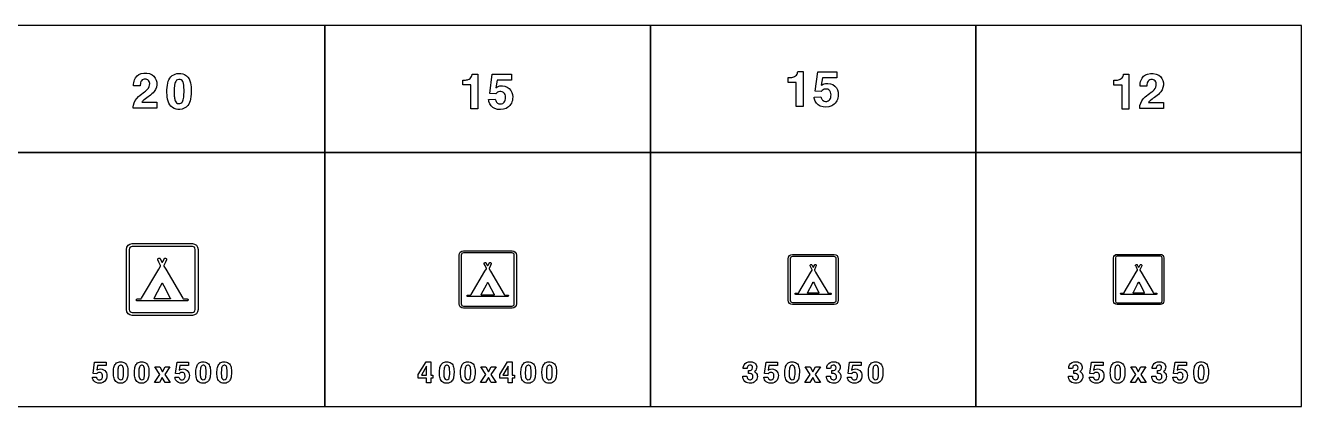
# Model space of a CAD drawing. Extents: x 0 to 18160, y 0 to 2655.
# Drawn here: x 9262 to 18160, y 0 to 2655 of the extents above; entities that cross this region are included whole.
import ezdxf

# ---------------------------------------------------------------- set-up
doc = ezdxf.new("R2010")
doc.units = 0
doc.header["$MEASUREMENT"] = 0

msp = doc.modelspace()

# ---------------------------------------------------------------- linework, layer by layer
for points in [[(9080, 1770), (11350, 1770), (11350, 2655), (9080, 2655)], [(11350, 1770), (13620, 1770), (13620, 2655), (11350, 2655)], [(13620, 1770), (15890, 1770), (15890, 2655), (13620, 2655)], [(15890, 1770), (18160, 1770), (18160, 2655), (15890, 2655)], [(9080, 0), (11350, 0), (11350, 1770), (9080, 1770)], [(11350, 0), (13620, 0), (13620, 1770), (11350, 1770)], [(13620, 0), (15890, 0), (15890, 1770), (13620, 1770)], [(15890, 0), (18160, 0), (18160, 1770), (15890, 1770)], [(10198.2, 221.797), (10163.1, 276.346), (10197.9, 276.346), (10216.2, 242.294), (10234.9, 276.346), (10269, 276.346), (10233.5, 222.318), (10270, 166.299), (10235.4, 166.299), (10215.6, 202.389), (10195.2, 166.299), (10161, 166.299)], [(12001, 222.096), (12055.2, 309.963), (12087.1, 309.963), (12087.1, 219.228), (12103.3, 219.228), (12103.3, 196.409), (12087.1, 196.409), (12087.1, 165.058), (12058.6, 165.058), (12058.6, 196.409), (12001, 196.409)], [(12058.6, 280.769), (12022.6, 219.228), (12058.6, 219.228)], [(12472.5, 221.797), (12437.4, 276.346), (12472.2, 276.346), (12490.5, 242.294), (12509.2, 276.346), (12543.3, 276.346), (12507.8, 222.318), (12544.3, 166.299), (12509.7, 166.299), (12489.9, 202.389), (12469.5, 166.299), (12435.3, 166.299)], [(12569, 222.114), (12623.3, 309.981), (12655.1, 309.981), (12655.1, 219.246), (12671.3, 219.246), (12671.3, 196.427), (12655.1, 196.427), (12655.1, 165.076), (12626.6, 165.076), (12626.6, 196.427), (12569, 196.427)], [(12626.6, 280.787), (12590.6, 219.246), (12626.6, 219.246)], [(14734.2, 221.783), (14699.1, 276.332), (14733.9, 276.332), (14752.1, 242.28), (14770.8, 276.333), (14805, 276.333), (14769.4, 222.304), (14806, 166.285), (14771.4, 166.285), (14751.6, 202.375), (14731.2, 166.285), (14697, 166.285)], [(17004.2, 221.783), (16969.1, 276.332), (17003.9, 276.332), (17022.1, 242.28), (17040.8, 276.333), (17075, 276.333), (17039.4, 222.304), (17076, 166.285), (17041.4, 166.285), (17021.6, 202.375), (17001.2, 166.285), (16967, 166.285)]]:
    msp.add_lwpolyline(points, close=True)
for points in [[(10012.9, 2078.85, -0.0640343), (10014.2, 2099.78, -0.161687), (10050, 2160.33, -0.0283718), (10091.8, 2192.71, 0.0545111), (10112.7, 2210.64, 0.192461), (10127.7, 2250.18, 0.234238), (10114.1, 2276.56, 0.196223), (10088.8, 2281.34, 0.252425), (10066.8, 2264.16, 0.0856617), (10062.7, 2247.14, 0.0202329), (10062, 2235.45), (10015.3, 2235.45, -0.0983795), (10021.4, 2276.76, -0.245047), (10067.6, 2319.89, -0.207102), (10144.5, 2311.55, -0.233443), (10177, 2259.22, -0.20961), (10158.8, 2195.04, -0.0785124), (10124.9, 2163.57, 0.0107372), (10089.1, 2137.78, 0.0665092), (10073.2, 2121.74), (10177.7, 2121.74), (10177.7, 2078.85)], [(10247.9, 2191.49, -0.0563084), (10253.9, 2254.33, -0.130301), (10276.1, 2298.12, -0.174843), (10317.9, 2319.53, -0.147552), (10371, 2312.9, -0.192146), (10407.8, 2269.73, -0.0833996), (10417.1, 2212.7, -0.0545507), (10412.1, 2141.92, -0.116773), (10393, 2097.85, -0.221099), (10338.1, 2070.16, -0.162564), (10286.7, 2082.68, -0.174743), (10255.4, 2128.1, -0.0640867), (10247.9, 2186.79)], [(12310.9, 2274.45), (12324.1, 2274.45, 0.0261527), (12330.1, 2275.12, 0.0824327), (12354.9, 2282.34, 0.211118), (12374.9, 2306.08, 0.0230957), (12377.6, 2315.99), (12415.7, 2315.99), (12415.7, 2074.01), (12367.1, 2074.01), (12367.1, 2241.03), (12310.9, 2241.03)], [(12491, 2139), (12538, 2140.78, 0.0452719), (12544.4, 2124.55, 0.0567733), (12549.1, 2117.67, 0.070207), (12553.5, 2114.2, 0.264984), (12589.6, 2112.3, 0.20748), (12607, 2135.41, 0.147389), (12605.8, 2173.44, 0.308532), (12576.4, 2194.85, 0.215743), (12546.7, 2184.62, 0.028781), (12541.3, 2178.38), (12498.7, 2180.39), (12516.5, 2315.07), (12650.5, 2315.07), (12650.5, 2273.2), (12550.1, 2273.2), (12541.1, 2221.19, -0.0211252), (12554.1, 2228.73, -0.121371), (12587.4, 2234.58, -0.244671), (12647.2, 2202.63, -0.173069), (12658.8, 2143.5, -0.256779), (12613.6, 2077.51, -0.199585), (12534, 2076.44, -0.245625), (12493.7, 2125.34, -0.0170062)], [(14580.9, 2291.94), (14594, 2291.94, 0.0261527), (14600.1, 2292.61, 0.0824327), (14624.9, 2299.84, 0.211118), (14644.9, 2323.58, 0.0230957), (14647.6, 2333.49), (14685.7, 2333.49), (14685.7, 2091.51), (14637.1, 2091.51), (14637.1, 2258.53), (14580.9, 2258.53)], [(14761, 2156.5), (14808, 2158.28, 0.0452719), (14814.4, 2142.04, 0.0567733), (14819.1, 2135.17, 0.070207), (14823.5, 2131.7, 0.264984), (14859.6, 2129.8, 0.20748), (14877, 2152.9, 0.147389), (14875.8, 2190.94, 0.308532), (14846.4, 2212.34, 0.215743), (14816.7, 2202.11, 0.028781), (14811.3, 2195.87), (14768.7, 2197.89), (14786.5, 2332.56), (14920.5, 2332.56), (14920.5, 2290.7), (14820.1, 2290.7), (14811.1, 2238.69, -0.0211252), (14824, 2246.23, -0.121371), (14857.4, 2252.08, -0.244671), (14917.2, 2220.12, -0.173069), (14928.7, 2161, -0.256779), (14883.6, 2095.01, -0.199585), (14804, 2093.94, -0.245625), (14763.7, 2142.83, -0.0170062)], [(16852.4, 2273.43), (16865.5, 2273.43, 0.0261527), (16871.5, 2274.1, 0.0824327), (16896.4, 2281.32, 0.211118), (16916.4, 2305.06, 0.0230957), (16919, 2314.97), (16957.1, 2314.97), (16957.1, 2072.99), (16908.5, 2072.99), (16908.5, 2240.01), (16852.4, 2240.01)], [(17032.5, 2075.98, -0.0640343), (17033.8, 2096.92, -0.161687), (17069.6, 2157.46, -0.0283718), (17111.4, 2189.85, 0.0545111), (17132.3, 2207.78, 0.192461), (17147.3, 2247.31, 0.234238), (17133.7, 2273.69, 0.196223), (17108.4, 2278.47, 0.252425), (17086.4, 2261.29, 0.0856617), (17082.3, 2244.27, 0.0202329), (17081.6, 2232.58), (17034.9, 2232.58, -0.0983795), (17041, 2273.89, -0.245047), (17087.1, 2317.02, -0.207102), (17164.1, 2308.69, -0.233443), (17196.6, 2256.36, -0.20961), (17178.4, 2192.18, -0.0785124), (17144.5, 2160.7, 0.0107372), (17108.7, 2134.91, 0.0665092), (17092.8, 2118.88), (17197.3, 2118.88), (17197.3, 2075.98)], [(10299.2, 2160.96, 0.0124589), (10299.8, 2154.64, 0.0668192), (10305.4, 2129.25, 0.615362), (10356.3, 2123.64, 0.0726881), (10361.7, 2136.67, 0.0588562), (10366.4, 2173.95, 0.0389037), (10364.8, 2240.94, 0.084671), (10358.2, 2264.28, 0.156013), (10346.8, 2276.44, 0.143208), (10331, 2279.4, 0.172584), (10315.3, 2273.2, 0.132565), (10305.3, 2257.64, 0.0498315), (10300.8, 2235.92, 0.0368731)], [(10005, 635, -0.414213), (9965, 675), (9965, 1095, -0.414213), (10005, 1135), (10425, 1135, -0.414213), (10465, 1095), (10465, 675, -0.414213), (10425, 635)], [(10005, 655), (10425, 655, 0.414213), (10445, 675), (10445, 1095, 0.414213), (10425, 1115), (10005, 1115, 0.414213), (9985, 1095), (9985, 675, 0.414213)], [(12315, 685, -0.414213), (12285, 715), (12285, 1055, -0.414213), (12315, 1085), (12655, 1085, -0.414213), (12685, 1055), (12685, 715, -0.414213), (12655, 685)], [(12315, 700), (12655, 700, 0.414213), (12670, 715), (12670, 1055, 0.414213), (12655, 1070), (12315, 1070, 0.414213), (12300, 1055), (12300, 715, 0.414213)], [(10214.7, 735.53), (10040.3, 735.53, -0.414153), (10034.6, 741.244), (10034.6, 742.345), (10034.6, 743.33, -0.414252), (10040.3, 749.045), (10068.3, 749.045), (10069, 750.429), (10071.1, 753.957), (10191, 957.386), (10202.9, 977.529), (10202.9, 982.13), (10192.1, 1006.09), (10184.7, 1021.67, -0.013386), (10184.1, 1022.85, -0.640153), (10196.7, 1033.64, -0.184054), (10199.6, 1031.33), (10210.8, 1010.97), (10213.4, 1006.58, 0.413809), (10216.4, 1006.39), (10219.3, 1011.02), (10230.6, 1031.33, -0.184054), (10233.3, 1033.64, -0.640153), (10245.9, 1022.85, -0.013386), (10245.3, 1021.67), (10238, 1006.09), (10227.1, 982.13), (10227.3, 977.529), (10239.1, 957.386), (10358.9, 753.957), (10361, 750.429), (10361.7, 749.045), (10389.7, 749.045, -0.414252), (10395.4, 743.33), (10395.4, 742.345), (10395.4, 741.244, -0.414153), (10389.7, 735.53)], [(12484.8, 765.424), (12345.2, 765.424, -0.414153), (12340.7, 769.996), (12340.7, 770.876), (12340.7, 771.664, -0.414252), (12345.2, 776.236), (12367.6, 776.236), (12368.2, 777.343), (12369.9, 780.166), (12465.8, 942.909), (12475.3, 959.023), (12475.3, 962.704), (12466.7, 981.869), (12460.8, 994.337, -0.013386), (12460.3, 995.279, -0.640153), (12470.4, 1003.91, -0.184054), (12472.7, 1002.06), (12481.6, 985.776), (12483.7, 982.266, 0.413809), (12486.1, 982.109), (12488.4, 985.819), (12497.5, 1002.06, -0.184054), (12499.6, 1003.91, -0.640153), (12509.7, 995.279, -0.013386), (12509.2, 994.337), (12503.4, 981.869), (12494.7, 962.704), (12494.8, 959.023), (12504.3, 942.909), (12600.1, 780.166), (12601.8, 777.343), (12602.4, 776.236), (12624.8, 776.236, -0.414252), (12629.3, 771.664), (12629.3, 770.876), (12629.3, 769.996, -0.414153), (12624.8, 765.424)], [(14610, 710, -0.414213), (14580, 740), (14580, 1030, -0.414213), (14610, 1060), (14900, 1060, -0.414213), (14930, 1030), (14930, 740, -0.414213), (14900, 710)], [(14610, 725), (14900, 725, 0.414213), (14915, 740), (14915, 1030, 0.414213), (14900, 1045), (14610, 1045, 0.414213), (14595, 1030), (14595, 740, 0.414213)], [(14754.8, 780.371), (14632.7, 780.371, -0.414153), (14628.7, 784.371), (14628.7, 785.141), (14628.7, 785.831, -0.414252), (14632.7, 789.831), (14652.3, 789.831), (14652.8, 790.8), (14654.3, 793.27), (14738.2, 935.67), (14746.5, 949.77), (14746.5, 952.991), (14739, 969.76), (14733.8, 980.67, -0.013386), (14733.4, 981.494, -0.640153), (14742.2, 989.049, -0.184054), (14744.2, 987.43), (14752, 973.179), (14753.9, 970.108, 0.413809), (14756, 969.971), (14758, 973.216), (14765.9, 987.43, -0.184054), (14767.8, 989.049, -0.640153), (14776.6, 981.494, -0.013386), (14776.2, 980.67), (14771.1, 969.76), (14763.5, 952.991), (14763.6, 949.77), (14771.9, 935.67), (14855.7, 793.27), (14857.2, 790.8), (14857.7, 789.831), (14877.3, 789.831, -0.414252), (14881.3, 785.831), (14881.3, 785.141), (14881.3, 784.371, -0.414153), (14877.3, 780.371)], [(16874, 710, -0.414213), (16850, 734), (16850, 1036, -0.414213), (16874, 1060), (17176, 1060, -0.414213), (17200, 1036), (17200, 734, -0.414213), (17176, 710)], [(16874, 722), (17176, 722, 0.414213), (17188, 734), (17188, 1036, 0.414213), (17176, 1048), (16874, 1048, 0.414213), (16862, 1036), (16862, 734, 0.414213)], [(17024.8, 780.371), (16902.7, 780.371, -0.414153), (16898.7, 784.371), (16898.7, 785.141), (16898.7, 785.831, -0.414252), (16902.7, 789.831), (16922.3, 789.831), (16922.8, 790.8), (16924.3, 793.27), (17008.2, 935.67), (17016.5, 949.77), (17016.5, 952.991), (17009, 969.76), (17003.8, 980.67, -0.013386), (17003.4, 981.494, -0.640153), (17012.2, 989.049, -0.184054), (17014.2, 987.43), (17022, 973.179), (17023.9, 970.108, 0.413809), (17026, 969.971), (17028, 973.216), (17035.9, 987.43, -0.184054), (17037.8, 989.049, -0.640153), (17046.6, 981.494, -0.013386), (17046.2, 980.67), (17041.1, 969.76), (17033.5, 952.991), (17033.6, 949.77), (17041.9, 935.67), (17125.7, 793.27), (17127.2, 790.8), (17127.7, 789.831), (17147.3, 789.831, -0.414252), (17151.3, 785.831), (17151.3, 785.141), (17151.3, 784.371, -0.414153), (17147.3, 780.371)], [(10214.7, 749.267), (10160.7, 749.267, -0.563177), (10158.4, 753.11), (10160, 756.336), (10161.4, 759.006), (10203.1, 839.153), (10211.8, 855.79), (10212.4, 856.976, -0.678097), (10217.6, 856.96), (10226, 840.779), (10268.6, 759.006), (10270, 756.336), (10271.7, 753.11, -0.563177), (10269.3, 749.267)], [(12484.8, 776.414), (12441.6, 776.414, -0.563177), (12439.7, 779.488), (12441, 782.069), (12442.1, 784.205), (12475.5, 848.323), (12482.4, 861.632), (12482.9, 862.58, -0.678097), (12487.1, 862.568), (12493.8, 849.623), (12527.9, 784.205), (12529, 782.069), (12530.4, 779.488, -0.563177), (12528.4, 776.414)], [(14754.8, 789.987), (14717, 789.987, -0.563177), (14715.4, 792.677), (14716.5, 794.935), (14717.5, 796.804), (14746.7, 852.907), (14752.8, 864.553), (14753.2, 865.383, -0.678097), (14756.8, 865.372), (14762.7, 854.046), (14792.5, 796.804), (14793.5, 794.935), (14794.7, 792.677, -0.563177), (14793, 789.987)], [(17024.8, 789.987), (16987, 789.987, -0.563177), (16985.4, 792.677), (16986.5, 794.935), (16987.5, 796.804), (17016.7, 852.907), (17022.8, 864.553), (17023.2, 865.383, -0.678097), (17026.8, 865.372), (17032.7, 854.046), (17062.5, 796.804), (17063.5, 794.935), (17064.7, 792.677, -0.563177), (17063, 789.987)], [(9727.75, 203.882), (9755.92, 204.948, 0.0452719), (9759.76, 195.209, 0.0567733), (9762.6, 191.086, 0.070207), (9765.26, 189, 0.264984), (9786.87, 187.863, 0.20748), (9797.32, 201.726, 0.147389), (9796.63, 224.545, 0.308532), (9779, 237.389, 0.215743), (9761.13, 231.252, 0.028781), (9757.91, 227.507), (9732.34, 228.716), (9743.03, 309.522), (9823.46, 309.522), (9823.46, 284.403), (9763.2, 284.403), (9757.82, 253.195, -0.0211252), (9765.57, 257.721, -0.121371), (9785.57, 261.228, -0.244671), (9821.44, 242.057, -0.173069), (9828.39, 206.583, -0.256779), (9801.28, 166.986, -0.199585), (9753.55, 166.346, -0.245625), (9729.38, 195.683, -0.0170062)], [(9874.18, 234.284, -0.0563084), (9877.8, 271.986, -0.130301), (9891.12, 298.265, -0.174843), (9916.22, 311.109, -0.147552), (9948.09, 307.128, -0.192146), (9970.17, 281.228, -0.0833996), (9975.72, 247.01, -0.0545507), (9972.71, 204.545, -0.116773), (9961.26, 178.1, -0.221099), (9928.35, 161.488, -0.162564), (9897.47, 169, -0.174743), (9878.71, 196.251, -0.0640867), (9874.23, 231.464)], [(9905.01, 215.967, 0.0124589), (9905.32, 212.175, 0.0668192), (9908.68, 196.938, 0.615362), (9939.23, 193.574, 0.0726881), (9942.5, 201.393, 0.0588562), (9945.32, 223.763, 0.0389037), (9944.34, 263.953, 0.084671), (9940.39, 277.957, 0.156013), (9933.52, 285.256, 0.143208), (9924.08, 287.033, 0.172584), (9914.63, 283.313, 0.132565), (9908.66, 273.976, 0.0498315), (9905.93, 260.943, 0.0368731)], [(10020.9, 234.284, -0.0563084), (10024.6, 271.986, -0.130301), (10037.9, 298.265, -0.174843), (10063, 311.109, -0.147552), (10094.8, 307.128, -0.192146), (10116.9, 281.227, -0.0833996), (10122.5, 247.009, -0.0545507), (10119.5, 204.545, -0.116773), (10108, 178.1, -0.221099), (10075.1, 161.488, -0.162564), (10044.2, 169, -0.174743), (10025.5, 196.251, -0.0640867), (10021, 231.465)], [(10051.8, 215.967, 0.0124589), (10052.1, 212.175, 0.0668192), (10055.4, 196.938, 0.615362), (10086, 193.574, 0.0726881), (10089.2, 201.393, 0.0588562), (10092.1, 223.763, 0.0389037), (10091.1, 263.953, 0.084671), (10087.1, 277.957, 0.156013), (10080.3, 285.256, 0.143208), (10070.8, 287.033, 0.172584), (10061.4, 283.313, 0.132565), (10055.4, 273.976, 0.0498315), (10052.7, 260.943, 0.0368731)], [(10303.3, 203.891), (10331.5, 204.957, 0.0452719), (10335.3, 195.218, 0.0567733), (10338.2, 191.095, 0.070207), (10340.8, 189.009, 0.264984), (10362.4, 187.872, 0.20748), (10372.9, 201.735, 0.147389), (10372.2, 224.554, 0.308532), (10354.6, 237.398, 0.215743), (10336.7, 231.261, 0.028781), (10333.5, 227.517), (10307.9, 228.725), (10318.6, 309.531), (10399, 309.531), (10399, 284.412), (10338.8, 284.412), (10333.4, 253.204, -0.0211252), (10341.1, 257.73, -0.121371), (10361.1, 261.237, -0.244671), (10397, 242.066, -0.173069), (10404, 206.592, -0.256779), (10376.8, 166.995, -0.199585), (10329.1, 166.355, -0.245625), (10305, 195.692, -0.0170062)], [(10449.7, 234.285, -0.0563084), (10453.4, 271.986, -0.130301), (10466.7, 298.266, -0.174843), (10491.8, 311.109, -0.147552), (10523.7, 307.128, -0.192146), (10545.7, 281.228, -0.0833996), (10551.3, 247.01, -0.0545507), (10548.3, 204.545, -0.116773), (10536.8, 178.1, -0.221099), (10503.9, 161.488, -0.162564), (10473, 169, -0.174743), (10454.3, 196.251, -0.0640867), (10449.8, 231.465)], [(10480.6, 215.967, 0.0124589), (10480.9, 212.176, 0.0668192), (10484.3, 196.939, 0.615362), (10514.8, 193.574, 0.0726881), (10518.1, 201.394, 0.0588562), (10520.9, 223.763, 0.0389037), (10519.9, 263.953, 0.084671), (10516, 277.958, 0.156013), (10509.1, 285.256, 0.143208), (10499.7, 287.033, 0.172584), (10490.2, 283.313, 0.132565), (10484.2, 273.977, 0.0498315), (10481.5, 260.943, 0.0368731)], [(10596.5, 234.275, -0.0563084), (10600.1, 271.977, -0.130301), (10613.4, 298.256, -0.174843), (10638.5, 311.1, -0.147552), (10670.4, 307.119, -0.192146), (10692.5, 281.219, -0.0833996), (10698, 247.001, -0.0545507), (10695, 204.536, -0.116773), (10683.6, 178.091, -0.221099), (10650.7, 161.479, -0.162564), (10619.8, 168.991, -0.174743), (10601, 196.242, -0.0640867), (10596.5, 231.455)], [(10627.3, 215.958, 0.0124589), (10627.6, 212.166, 0.0668192), (10631, 196.929, 0.615362), (10661.5, 193.565, 0.0726881), (10664.8, 201.384, 0.0588562), (10667.6, 223.754, 0.0389037), (10666.7, 263.944, 0.084671), (10662.7, 277.948, 0.156013), (10655.8, 285.247, 0.143208), (10646.4, 287.024, 0.172584), (10636.9, 283.304, 0.132565), (10631, 273.967, 0.0498315), (10628.2, 260.934, 0.0368731)], [(12148.5, 234.285, -0.0563084), (12152.1, 271.986, -0.130301), (12165.4, 298.266, -0.174843), (12190.5, 311.109, -0.147552), (12222.4, 307.128, -0.192146), (12244.5, 281.228, -0.0833996), (12250, 247.01, -0.0545507), (12247, 204.545, -0.116773), (12235.6, 178.1, -0.221099), (12202.7, 161.489, -0.162564), (12171.8, 169, -0.174743), (12153, 196.252, -0.0640867), (12148.5, 231.465)], [(12179.3, 215.967, 0.0124589), (12179.6, 212.176, 0.0668192), (12183, 196.939, 0.615362), (12213.5, 193.574, 0.0726881), (12216.8, 201.394, 0.0588562), (12219.6, 223.763, 0.0389037), (12218.6, 263.953, 0.084671), (12214.7, 277.958, 0.156013), (12207.8, 285.256, 0.143208), (12198.4, 287.034, 0.172584), (12188.9, 283.313, 0.132565), (12183, 273.977, 0.0498315), (12180.2, 260.943, 0.0368731)], [(12295.2, 234.285, -0.0563084), (12298.9, 271.986, -0.130301), (12312.2, 298.266, -0.174843), (12337.3, 311.109, -0.147552), (12369.1, 307.128, -0.192146), (12391.2, 281.228, -0.0833996), (12396.8, 247.01, -0.0545507), (12393.8, 204.545, -0.116773), (12382.3, 178.1, -0.221099), (12349.4, 161.489, -0.162564), (12318.5, 169.001, -0.174743), (12299.8, 196.252, -0.0640867), (12295.3, 231.465)], [(12326.1, 215.967, 0.0124589), (12326.4, 212.176, 0.0668192), (12329.7, 196.939, 0.615362), (12360.3, 193.574, 0.0726881), (12363.5, 201.394, 0.0588562), (12366.4, 223.763, 0.0389037), (12365.4, 263.953, 0.084671), (12361.4, 277.958, 0.156013), (12354.6, 285.256, 0.143208), (12345.1, 287.034, 0.172584), (12335.7, 283.313, 0.132565), (12329.7, 273.977, 0.0498315), (12327, 260.943, 0.0368731)], [(12716.5, 234.285, -0.0563084), (12720.1, 271.986, -0.130301), (12733.4, 298.265, -0.174843), (12758.5, 311.109, -0.147552), (12790.4, 307.128, -0.192146), (12812.5, 281.228, -0.0833996), (12818, 247.01, -0.0545507), (12815, 204.545, -0.116773), (12803.6, 178.1, -0.221099), (12770.7, 161.488, -0.162564), (12739.8, 169, -0.174743), (12721, 196.251, -0.0640867), (12716.5, 231.465)], [(12747.3, 215.967, 0.0124589), (12747.6, 212.176, 0.0668192), (12751, 196.939, 0.615362), (12781.5, 193.574, 0.0726881), (12784.8, 201.394, 0.0588562), (12787.6, 223.763, 0.0389037), (12786.7, 263.953, 0.084671), (12782.7, 277.957, 0.156013), (12775.8, 285.256, 0.143208), (12766.4, 287.033, 0.172584), (12757, 283.313, 0.132565), (12751, 273.976, 0.0498315), (12748.3, 260.943, 0.0368731)], [(12863.2, 234.275, -0.0563084), (12866.9, 271.977, -0.130301), (12880.2, 298.256, -0.174843), (12905.3, 311.1, -0.147552), (12937.2, 307.119, -0.192146), (12959.2, 281.218, -0.0833996), (12964.8, 247, -0.0545507), (12961.8, 204.536, -0.116773), (12950.3, 178.091, -0.221099), (12917.4, 161.479, -0.162564), (12886.5, 168.991, -0.174743), (12867.8, 196.242, -0.0640867), (12863.3, 231.455)], [(12894.1, 215.958, 0.0124589), (12894.4, 212.166, 0.0668192), (12897.8, 196.929, 0.615362), (12928.3, 193.565, 0.0726881), (12931.6, 201.384, 0.0588562), (12934.4, 223.754, 0.0389037), (12933.4, 263.944, 0.084671), (12929.5, 277.948, 0.156013), (12922.6, 285.247, 0.143208), (12913.2, 287.024, 0.172584), (12903.7, 283.304, 0.132565), (12897.7, 273.967, 0.0498315), (12895, 260.934, 0.0368731)], [(14264.9, 210.618), (14292.7, 210.618, 0.0411845), (14294, 201.495, 0.335066), (14312.3, 186.329, 0.276505), (14331.4, 195.049, 0.158203), (14334.8, 207.49, 0.0878221), (14333, 217.04, 0.217575), (14321.9, 227.158, 0.0882727), (14309.1, 229.03), (14302.7, 229.03), (14302.7, 250.192, 0.0282129), (14314.4, 250.547, 0.50028), (14330.6, 277.846, 0.235001), (14319.5, 286.874, 0.165496), (14304.1, 285.5, 0.220849), (14295.5, 275.571, 0.055705), (14293.8, 264.647), (14266.9, 264.647, -0.0488003), (14268, 278.201, -0.30773), (14302.6, 310.902, -0.146685), (14338.2, 307.348, -0.469869), (14354.2, 251.684, -0.0891152), (14346.9, 244.623), (14344.4, 242.822, -0.0245333), (14351.1, 238.983, -0.202429), (14364.5, 216.969, -0.422325), (14326.8, 163.296, -0.154301), (14288.4, 167.609, -0.287878), (14265, 204.03, -0.0143877)], [(14410.5, 203.85), (14438.6, 204.916, 0.0452719), (14442.5, 195.177, 0.0567733), (14445.3, 191.054, 0.070207), (14448, 188.968, 0.264984), (14469.6, 187.831, 0.20748), (14480, 201.694, 0.147389), (14479.4, 224.513, 0.308532), (14461.7, 237.357, 0.215743), (14443.9, 231.219, 0.028781), (14440.6, 227.475), (14415.1, 228.684), (14425.7, 309.49), (14506.2, 309.49), (14506.2, 284.371), (14445.9, 284.371), (14440.5, 253.163, -0.0211252), (14448.3, 257.689, -0.121371), (14468.3, 261.196, -0.244671), (14504.2, 242.025, -0.173069), (14511.1, 206.551, -0.256779), (14484, 166.954, -0.199585), (14436.3, 166.314, -0.245625), (14412.1, 195.651, -0.0170062)], [(14556.9, 234.262, -0.0563084), (14560.5, 271.963, -0.130301), (14573.8, 298.243, -0.174843), (14598.9, 311.086, -0.147552), (14630.8, 307.105, -0.192146), (14652.9, 281.205, -0.0833996), (14658.4, 246.987, -0.0545507), (14655.4, 204.522, -0.116773), (14644, 178.077, -0.221099), (14611.1, 161.466, -0.162564), (14580.2, 168.977, -0.174743), (14561.4, 196.229, -0.0640867), (14556.9, 231.442)], [(14587.7, 215.944, 0.0124589), (14588, 212.153, 0.0668192), (14591.4, 196.916, 0.615362), (14621.9, 193.551, 0.0726881), (14625.2, 201.371, 0.0588562), (14628, 223.741, 0.0389037), (14627.1, 263.93, 0.084671), (14623.1, 277.935, 0.156013), (14616.2, 285.233, 0.143208), (14606.8, 287.011, 0.172584), (14597.3, 283.29, 0.132565), (14591.4, 273.954, 0.0498315), (14588.7, 260.921, 0.0368731)], [(14847.3, 210.654), (14875.2, 210.654, 0.0411845), (14876.4, 201.531, 0.335066), (14894.7, 186.365, 0.276505), (14913.9, 195.086, 0.158203), (14917.2, 207.527, 0.0878221), (14915.4, 217.076, 0.217575), (14904.3, 227.195, 0.0882727), (14891.6, 229.067), (14885.1, 229.067), (14885.1, 250.228, 0.0282129), (14896.8, 250.583, 0.50028), (14913, 277.882, 0.235001), (14901.9, 286.91, 0.165496), (14886.5, 285.536, 0.220849), (14878, 275.607, 0.055705), (14876.2, 264.683), (14849.4, 264.683, -0.0488003), (14850.4, 278.237, -0.30773), (14885, 310.939, -0.146685), (14920.7, 307.384, -0.469869), (14936.6, 251.721, -0.0891152), (14929.4, 244.659), (14926.8, 242.858, -0.0245333), (14933.5, 239.019, -0.202429), (14946.9, 217.005, -0.422325), (14909.3, 163.332, -0.154301), (14870.8, 167.645, -0.287878), (14847.4, 204.067, -0.0143877)], [(14992.9, 203.886), (15021.1, 204.953, 0.0452719), (15024.9, 195.213, 0.0567733), (15027.8, 191.09, 0.070207), (15030.4, 189.005, 0.264984), (15052, 187.867, 0.20748), (15062.5, 201.73, 0.147389), (15061.8, 224.55, 0.308532), (15044.2, 237.393, 0.215743), (15026.3, 231.256, 0.028781), (15023.1, 227.512), (14997.5, 228.72), (15008.2, 309.526), (15088.6, 309.526), (15088.6, 284.408), (15028.3, 284.408), (15023, 253.199, -0.0211252), (15030.7, 257.725, -0.121371), (15050.7, 261.232, -0.244671), (15086.6, 242.062, -0.173069), (15093.5, 206.588, -0.256779), (15066.4, 166.991, -0.199585), (15018.7, 166.351, -0.245625), (14994.5, 195.687, -0.0170062)], [(15139.3, 234.299, -0.0563084), (15143, 272, -0.130301), (15156.3, 298.28, -0.174843), (15181.4, 311.123, -0.147552), (15213.2, 307.142, -0.192146), (15235.3, 281.242, -0.0833996), (15240.9, 247.024, -0.0545507), (15237.9, 204.559, -0.116773), (15226.4, 178.114, -0.221099), (15193.5, 161.502, -0.162564), (15162.6, 169.014, -0.174743), (15143.9, 196.265, -0.0640867), (15139.4, 231.479)], [(15170.2, 215.981, 0.0124589), (15170.5, 212.19, 0.0668192), (15173.8, 196.953, 0.615362), (15204.4, 193.588, 0.0726881), (15207.6, 201.408, 0.0588562), (15210.5, 223.777, 0.0389037), (15209.5, 263.967, 0.084671), (15205.5, 277.972, 0.156013), (15198.7, 285.27, 0.143208), (15189.2, 287.047, 0.172584), (15179.8, 283.327, 0.132565), (15173.8, 273.99, 0.0498315), (15171.1, 260.957, 0.0368731)], [(16534.9, 210.618), (16562.7, 210.618, 0.0411845), (16564, 201.495, 0.335066), (16582.3, 186.329, 0.276505), (16601.4, 195.049, 0.158203), (16604.8, 207.49, 0.0878221), (16603, 217.04, 0.217575), (16591.9, 227.158, 0.0882727), (16579.1, 229.03), (16572.7, 229.03), (16572.7, 250.192, 0.0282129), (16584.4, 250.547, 0.50028), (16600.6, 277.846, 0.235001), (16589.5, 286.874, 0.165496), (16574.1, 285.5, 0.220849), (16565.5, 275.571, 0.055705), (16563.8, 264.647), (16536.9, 264.647, -0.0488003), (16538, 278.201, -0.30773), (16572.6, 310.902, -0.146685), (16608.2, 307.348, -0.469869), (16624.2, 251.684, -0.0891152), (16616.9, 244.623), (16614.4, 242.822, -0.0245333), (16621.1, 238.983, -0.202429), (16634.5, 216.969, -0.422325), (16596.8, 163.296, -0.154301), (16558.4, 167.609, -0.287878), (16535, 204.03, -0.0143877)], [(16680.5, 203.85), (16708.6, 204.916, 0.0452719), (16712.5, 195.177, 0.0567733), (16715.3, 191.054, 0.070207), (16718, 188.968, 0.264984), (16739.6, 187.831, 0.20748), (16750, 201.694, 0.147389), (16749.4, 224.513, 0.308532), (16731.7, 237.357, 0.215743), (16713.9, 231.219, 0.028781), (16710.6, 227.475), (16685.1, 228.684), (16695.7, 309.49), (16776.2, 309.49), (16776.2, 284.371), (16715.9, 284.371), (16710.5, 253.163, -0.0211252), (16718.3, 257.689, -0.121371), (16738.3, 261.196, -0.244671), (16774.2, 242.025, -0.173069), (16781.1, 206.551, -0.256779), (16754, 166.954, -0.199585), (16706.3, 166.314, -0.245625), (16682.1, 195.651, -0.0170062)], [(16826.9, 234.262, -0.0563084), (16830.5, 271.963, -0.130301), (16843.8, 298.243, -0.174843), (16868.9, 311.086, -0.147552), (16900.8, 307.105, -0.192146), (16922.9, 281.205, -0.0833996), (16928.4, 246.987, -0.0545507), (16925.4, 204.522, -0.116773), (16914, 178.077, -0.221099), (16881.1, 161.466, -0.162564), (16850.2, 168.977, -0.174743), (16831.4, 196.229, -0.0640867), (16826.9, 231.442)], [(16857.7, 215.944, 0.0124589), (16858, 212.153, 0.0668192), (16861.4, 196.916, 0.615362), (16891.9, 193.551, 0.0726881), (16895.2, 201.371, 0.0588562), (16898, 223.741, 0.0389037), (16897.1, 263.93, 0.084671), (16893.1, 277.935, 0.156013), (16886.2, 285.233, 0.143208), (16876.8, 287.011, 0.172584), (16867.3, 283.29, 0.132565), (16861.4, 273.954, 0.0498315), (16858.7, 260.921, 0.0368731)], [(17117.3, 210.654), (17145.2, 210.654, 0.0411845), (17146.4, 201.531, 0.335066), (17164.7, 186.365, 0.276505), (17183.9, 195.086, 0.158203), (17187.2, 207.527, 0.0878221), (17185.4, 217.076, 0.217575), (17174.3, 227.195, 0.0882727), (17161.6, 229.067), (17155.1, 229.067), (17155.1, 250.228, 0.0282129), (17166.8, 250.583, 0.50028), (17183, 277.882, 0.235001), (17171.9, 286.91, 0.165496), (17156.5, 285.536, 0.220849), (17148, 275.607, 0.055705), (17146.3, 264.683), (17119.4, 264.683, -0.0488003), (17120.4, 278.237, -0.30773), (17155, 310.939, -0.146685), (17190.7, 307.384, -0.469869), (17206.6, 251.721, -0.0891152), (17199.4, 244.659), (17196.8, 242.858, -0.0245333), (17203.5, 239.019, -0.202429), (17216.9, 217.005, -0.422325), (17179.3, 163.332, -0.154301), (17140.8, 167.645, -0.287878), (17117.4, 204.067, -0.0143877)], [(17262.9, 203.886), (17291.1, 204.953, 0.0452719), (17294.9, 195.213, 0.0567733), (17297.8, 191.09, 0.070207), (17300.4, 189.005, 0.264984), (17322, 187.867, 0.20748), (17332.5, 201.73, 0.147389), (17331.8, 224.55, 0.308532), (17314.2, 237.393, 0.215743), (17296.3, 231.256, 0.028781), (17293.1, 227.512), (17267.5, 228.72), (17278.2, 309.526), (17358.6, 309.526), (17358.6, 284.408), (17298.3, 284.408), (17293, 253.199, -0.0211252), (17300.7, 257.725, -0.121371), (17320.7, 261.232, -0.244671), (17356.6, 242.062, -0.173069), (17363.5, 206.588, -0.256779), (17336.4, 166.991, -0.199585), (17288.7, 166.351, -0.245625), (17264.5, 195.687, -0.0170062)], [(17409.3, 234.299, -0.0563084), (17413, 272, -0.130301), (17426.3, 298.28, -0.174843), (17451.4, 311.123, -0.147552), (17483.2, 307.142, -0.192146), (17505.3, 281.242, -0.0833996), (17510.9, 247.024, -0.0545507), (17507.9, 204.559, -0.116773), (17496.4, 178.114, -0.221099), (17463.5, 161.502, -0.162564), (17432.6, 169.014, -0.174743), (17413.9, 196.265, -0.0640867), (17409.4, 231.479)], [(17440.2, 215.981, 0.0124589), (17440.5, 212.19, 0.0668192), (17443.8, 196.953, 0.615362), (17474.4, 193.588, 0.0726881), (17477.6, 201.408, 0.0588562), (17480.5, 223.777, 0.0389037), (17479.5, 263.967, 0.084671), (17475.5, 277.972, 0.156013), (17468.7, 285.27, 0.143208), (17459.2, 287.047, 0.172584), (17449.8, 283.327, 0.132565), (17443.8, 273.99, 0.0498315), (17441.1, 260.957, 0.0368731)]]:
    msp.add_lwpolyline(points, format="xyb", close=True)

doc.saveas('drawing.dxf')
